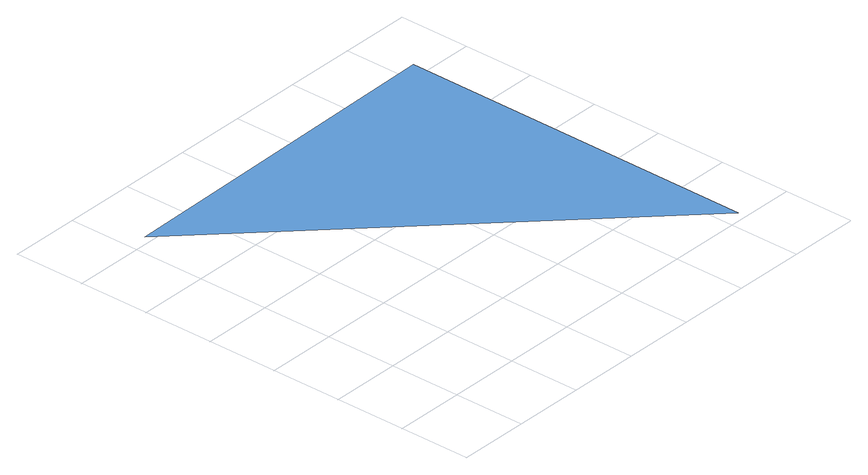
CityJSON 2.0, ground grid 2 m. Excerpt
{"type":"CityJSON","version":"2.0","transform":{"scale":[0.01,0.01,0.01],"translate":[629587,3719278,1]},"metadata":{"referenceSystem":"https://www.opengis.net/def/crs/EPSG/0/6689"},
"CityObjects":{
"waterbody1":{"type":"WaterBody","attributes":{"name":"福岡県津波浸水想定図","class":"1140","function":"2","WaterBodyTsunamiRiskAttribute.description":"1","WaterBodyTsunamiRiskAttribute.rank":"1"},"geometry":[{"type":"MultiSurface","lod":"1","boundaries":[[[0,1,2]]]}]}
},
"vertices":[
[1053,24,66],[1034,1023,84],[34,1003,84]
]}
